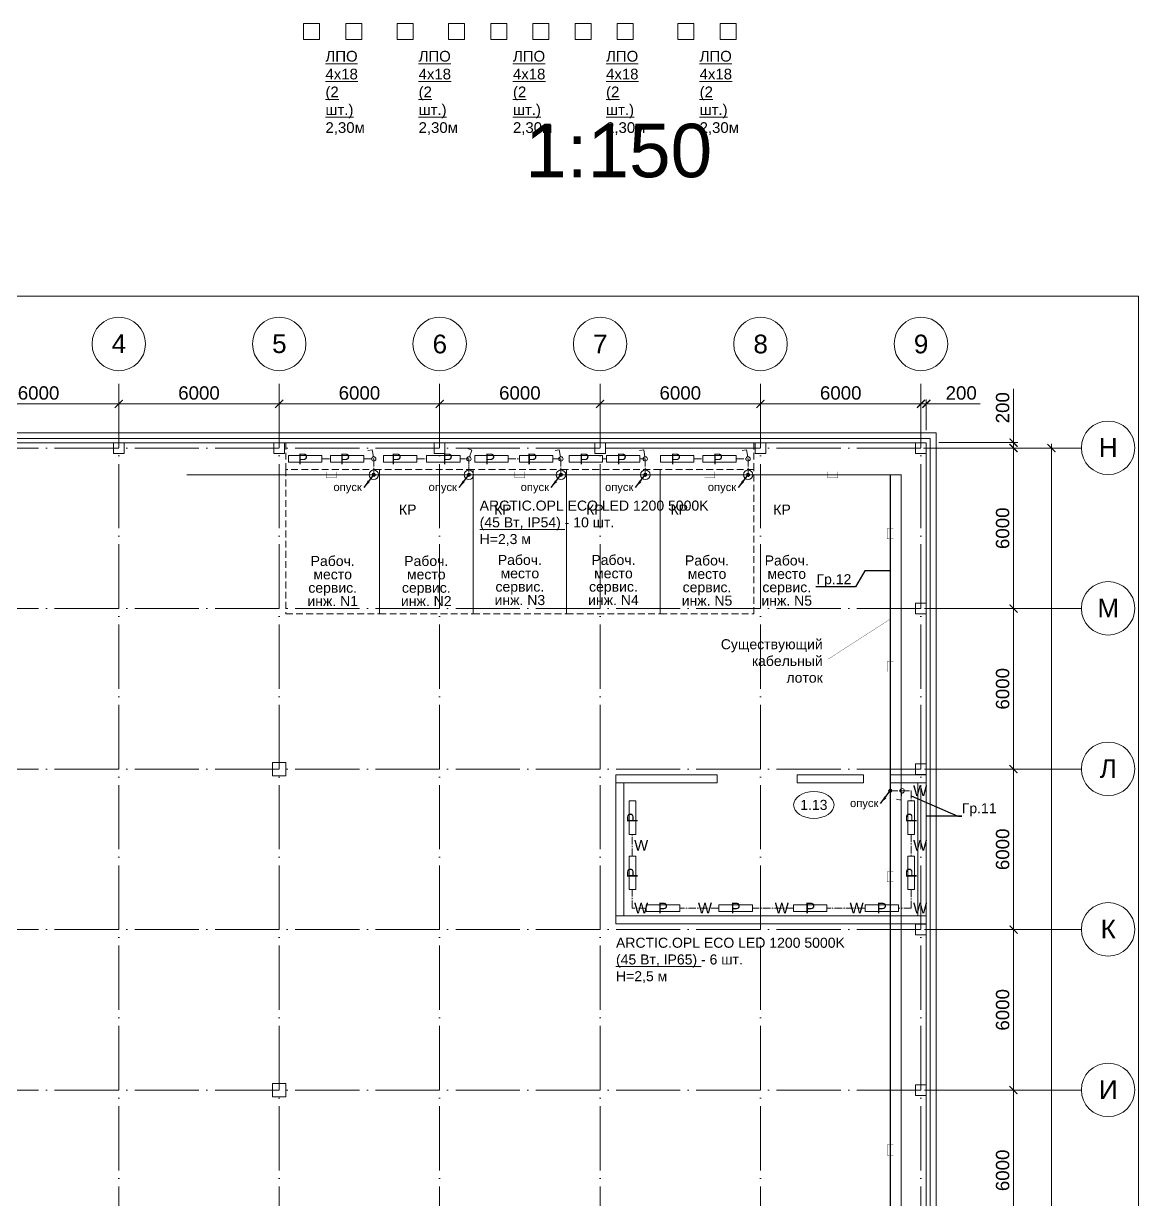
# Model space of a CAD drawing. Header units: millimetres. Extents: x -7047 to 653546, y -441812 to -147059.
# Drawn here: x 239823 to 281523, y -248814 to -204860 of the extents above; entities that cross this region are included whole.
import ezdxf
from ezdxf import colors
from ezdxf.entities.mleader import LeaderData, LeaderLine
from ezdxf.enums import TextEntityAlignment as Align
from ezdxf.math import Vec2, Vec3

# ---------------------------------------------------------------- set-up
doc = ezdxf.new("R2010")
doc.units = ezdxf.units.MM
doc.header["$PDMODE"] = 3
for name, pattern in [('ACAD_ISO04W100', [30, 24, -3, 0, -3]), ('DASHED', [19.05, 12.7, -6.35]), ('PHANTOM2', [31.75, 15.875, -3.175, 3.175, -3.175, 3.175, -3.175]), ('осевая2', [28.575, 19.05, -3.175, 3.175, -3.175])]:
    doc.linetypes.add(name, pattern=pattern)
for name, color, linetype, lineweight in [('$MEBEL', 214, 'Continuous', 15), ('$Osveshenie', 240, 'Continuous', 15), ('$Оbорудование', 173, 'Continuous', 20), ('1-Колонна', 244, 'Continuous', 60), ('1-Металл', 175, 'Continuous', 60), ('1-Номр помещения', 173, 'Continuous', 20), ('1-Размеры', 251, 'Continuous', 15), ('1-Стена Газоbетонная', 194, 'Continuous', 60), ('1-Стена сэндвич-панель', 157, 'Continuous', 60), ('1-Цоколь', 249, 'Continuous', 15), ('1-Экспликация', 186, 'Continuous', 15), ('Ось', 251, 'ACAD_ISO04W100', 9), ('Ось кр', 160, 'Continuous', 9), ('ЭОМ_схема_т', 7, 'Continuous', 25)]:
    doc.layers.add(name, color=color, linetype=linetype, lineweight=lineweight)
doc.layers.add('$TEXT', color=250, linetype='Continuous')
doc.styles.add('Arial-0', font='arial.ttf')
doc.styles.add('Анно2.0', font='arial.ttf', dxfattribs={"height": 2})
doc.styles.add('Аннот2.5', font='arial.ttf', dxfattribs={"height": 2.5})
doc.styles.add('ГОСТ', font='isocpeur.ttf')
doc.dimstyles.new('100', dxfattribs={"dimscale": 100, "dimtxt": 2, "dimasz": 2, "dimexe": 1.25, "dimexo": 2, "dimtad": 1, "dimdec": 0, "dimtxsty": 'ГОСТ', "dimblk": 'ARCHTICK', "dimcen": 2.5, "dimadec": 0, "dimazin": 0, "dimtfac": 1, "dimtdec": 0, "dimtmove": 1, "dimatfit": 3, "dimfxl": 1, "dimtvp": 1, "dimtolj": 1, "dimtzin": 0, "dimarcsym": 0})
doc.dimstyles.new('АР-200', dxfattribs={"dimscale": 100, "dimtxt": 5, "dimasz": 3, "dimexe": 1.6, "dimexo": 1, "dimgap": 1.5, "dimtad": 1, "dimdec": 0, "dimdsep": 46, "dimtxsty": 'Arial-0', "dimblk": 'ARCHTICK', "dimcen": -4, "dimdle": 1.6, "dimclrd": 256, "dimclre": 256, "dimclrt": 256, "dimadec": 1, "dimazin": 0, "dimtfac": 1, "dimtdec": 0, "dimtmove": 1, "dimatfit": 3, "dimldrblk": 'ARCHTICK', "dimfxl": 1, "dimlwd": -1, "dimlwe": -1, "dimarcsym": 0})

# ---------------------------------------------------------------- blocks, each defined once
blk = doc.blocks.new('оси круж')
blk.add_circle((0, 0), 1000)
at = {"style": 'Arial-0'}
blk.add_attdef('00', text='', height=700, dxfattribs=at).set_placement((-6, -339), align=Align.CENTER)
blk = doc.blocks.new('_ArchTick')
at = {"color": 0, "linetype": 'ByBlock', "const_width": 0.15}
blk.add_lwpolyline([(-0.5, -0.5), (0.5, 0.5)], dxfattribs=at)
blk = doc.blocks.new('*D35')
at = {"layer": '1-Размеры', "transparency": 16777216}
for p, q in [((278268, -220566), (278268, -289886)), ((273486, -220726), (278428, -220726)), ((273486, -289726), (278428, -289726))]:
    blk.add_line(p, q, dxfattribs=at)
at = {"layer": 'Defpoints', "color": 0, "transparency": 16777216}
for p in [(273386, -220726), (273386, -289726), (278268, -289726)]:
    blk.add_point(p, dxfattribs=at)
at = {"layer": '1-Размеры', "transparency": 16777216, "xscale": 300, "yscale": 300, "zscale": 300}
for p, rotation in [((278268, -220726), 90), ((278268, -289726), 270)]:
    blk.add_blockref('_ArchTick', p, dxfattribs=dict(at, rotation=rotation))
at = {"layer": '1-Размеры', "lineweight": 0, "transparency": 16777216, "insert": (277862, -255226), "char_height": 500, "attachment_point": 5, "rotation": 90, "style": 'Arial-0'}
blk.add_mtext('69000', dxfattribs=at)
blk = doc.blocks.new('*D36')
at = {"layer": '1-Размеры', "transparency": 16777216}
for p, q in [((249386, -218481), (249386, -219237)), ((255386, -218481), (255386, -219237)), ((249226, -219077), (255546, -219077))]:
    blk.add_line(p, q, dxfattribs=at)
at = {"layer": 'Defpoints', "color": 0, "transparency": 16777216}
for p in [(249386, -218381), (255386, -218381), (255386, -219077)]:
    blk.add_point(p, dxfattribs=at)
at = {"layer": '1-Размеры', "transparency": 16777216, "xscale": 300, "yscale": 300, "zscale": 300, "rotation": 180}
blk.add_blockref('_ArchTick', (249386, -219077), dxfattribs=at)
at = {"layer": '1-Размеры', "transparency": 16777216, "xscale": 300, "yscale": 300, "zscale": 300}
blk.add_blockref('_ArchTick', (255386, -219077), dxfattribs=at)
at = {"layer": '1-Размеры', "lineweight": 0, "transparency": 16777216, "insert": (252386, -218672), "char_height": 500, "attachment_point": 5, "style": 'Arial-0'}
blk.add_mtext('6000', dxfattribs=at)
blk = doc.blocks.new('*D37')
at = {"layer": '1-Размеры', "transparency": 16777216}
for p, q in [((255386, -218481), (255386, -219237)), ((261386, -218481), (261386, -219237)), ((255226, -219077), (261546, -219077))]:
    blk.add_line(p, q, dxfattribs=at)
at = {"layer": 'Defpoints', "color": 0, "transparency": 16777216}
for p in [(255386, -218381), (261386, -218381), (261386, -219077)]:
    blk.add_point(p, dxfattribs=at)
at = {"layer": '1-Размеры', "transparency": 16777216, "xscale": 300, "yscale": 300, "zscale": 300, "rotation": 180}
blk.add_blockref('_ArchTick', (255386, -219077), dxfattribs=at)
at = {"layer": '1-Размеры', "transparency": 16777216, "xscale": 300, "yscale": 300, "zscale": 300}
blk.add_blockref('_ArchTick', (261386, -219077), dxfattribs=at)
at = {"layer": '1-Размеры', "lineweight": 0, "transparency": 16777216, "insert": (258386, -218672), "char_height": 500, "attachment_point": 5, "style": 'Arial-0'}
blk.add_mtext('6000', dxfattribs=at)
blk = doc.blocks.new('*D38')
at = {"layer": '1-Размеры', "transparency": 16777216}
for p, q in [((261386, -218481), (261386, -219237)), ((267386, -218481), (267386, -219237)), ((261226, -219077), (267546, -219077))]:
    blk.add_line(p, q, dxfattribs=at)
at = {"layer": 'Defpoints', "color": 0, "transparency": 16777216}
for p in [(261386, -218381), (267386, -218381), (267386, -219077)]:
    blk.add_point(p, dxfattribs=at)
at = {"layer": '1-Размеры', "transparency": 16777216, "xscale": 300, "yscale": 300, "zscale": 300, "rotation": 180}
blk.add_blockref('_ArchTick', (261386, -219077), dxfattribs=at)
at = {"layer": '1-Размеры', "transparency": 16777216, "xscale": 300, "yscale": 300, "zscale": 300}
blk.add_blockref('_ArchTick', (267386, -219077), dxfattribs=at)
at = {"layer": '1-Размеры', "lineweight": 0, "transparency": 16777216, "insert": (264386, -218672), "char_height": 500, "attachment_point": 5, "style": 'Arial-0'}
blk.add_mtext('6000', dxfattribs=at)
blk = doc.blocks.new('*D39')
at = {"layer": '1-Размеры', "transparency": 16777216}
for p, q in [((267386, -218481), (267386, -219237)), ((273386, -218481), (273386, -219237)), ((267226, -219077), (273546, -219077))]:
    blk.add_line(p, q, dxfattribs=at)
at = {"layer": 'Defpoints', "color": 0, "transparency": 16777216}
for p in [(267386, -218381), (273386, -218381), (273386, -219077)]:
    blk.add_point(p, dxfattribs=at)
at = {"layer": '1-Размеры', "transparency": 16777216, "xscale": 300, "yscale": 300, "zscale": 300, "rotation": 180}
blk.add_blockref('_ArchTick', (267386, -219077), dxfattribs=at)
at = {"layer": '1-Размеры', "transparency": 16777216, "xscale": 300, "yscale": 300, "zscale": 300}
blk.add_blockref('_ArchTick', (273386, -219077), dxfattribs=at)
at = {"layer": '1-Размеры', "lineweight": 0, "transparency": 16777216, "insert": (270386, -218672), "char_height": 500, "attachment_point": 5, "style": 'Arial-0'}
blk.add_mtext('6000', dxfattribs=at)
blk = doc.blocks.new('*D40')
at = {"layer": '1-Размеры', "transparency": 16777216}
for p, q in [((276848, -220566), (276848, -226886)), ((273522, -220726), (277008, -220726)), ((273522, -226726), (277008, -226726))]:
    blk.add_line(p, q, dxfattribs=at)
at = {"layer": 'Defpoints', "color": 0, "transparency": 16777216}
for p in [(273422, -220726), (273422, -226726), (276848, -226726)]:
    blk.add_point(p, dxfattribs=at)
at = {"layer": '1-Размеры', "transparency": 16777216, "xscale": 300, "yscale": 300, "zscale": 300}
for p, rotation in [((276848, -220726), 90), ((276848, -226726), 270)]:
    blk.add_blockref('_ArchTick', p, dxfattribs=dict(at, rotation=rotation))
at = {"layer": '1-Размеры', "lineweight": 0, "transparency": 16777216, "insert": (276443, -223726), "char_height": 500, "attachment_point": 5, "rotation": 90, "style": 'Arial-0'}
blk.add_mtext('6000', dxfattribs=at)
blk = doc.blocks.new('*D41')
at = {"layer": '1-Размеры', "transparency": 16777216}
for p, q in [((273522, -226726), (277008, -226726)), ((276848, -226566), (276848, -232886)), ((273522, -232726), (277008, -232726))]:
    blk.add_line(p, q, dxfattribs=at)
at = {"layer": 'Defpoints', "color": 0, "transparency": 16777216}
for p in [(273422, -226726), (273422, -232726), (276848, -232726)]:
    blk.add_point(p, dxfattribs=at)
at = {"layer": '1-Размеры', "transparency": 16777216, "xscale": 300, "yscale": 300, "zscale": 300}
for p, rotation in [((276848, -226726), 90), ((276848, -232726), 270)]:
    blk.add_blockref('_ArchTick', p, dxfattribs=dict(at, rotation=rotation))
at = {"layer": '1-Размеры', "lineweight": 0, "transparency": 16777216, "insert": (276443, -229726), "char_height": 500, "attachment_point": 5, "rotation": 90, "style": 'Arial-0'}
blk.add_mtext('6000', dxfattribs=at)
blk = doc.blocks.new('*D42')
at = {"layer": '1-Размеры', "transparency": 16777216}
for p, q in [((273522, -232726), (277008, -232726)), ((276848, -232566), (276848, -238886)), ((273522, -238726), (277008, -238726))]:
    blk.add_line(p, q, dxfattribs=at)
at = {"layer": 'Defpoints', "color": 0, "transparency": 16777216}
for p in [(273422, -232726), (273422, -238726), (276848, -238726)]:
    blk.add_point(p, dxfattribs=at)
at = {"layer": '1-Размеры', "transparency": 16777216, "xscale": 300, "yscale": 300, "zscale": 300}
for p, rotation in [((276848, -232726), 90), ((276848, -238726), 270)]:
    blk.add_blockref('_ArchTick', p, dxfattribs=dict(at, rotation=rotation))
at = {"layer": '1-Размеры', "lineweight": 0, "transparency": 16777216, "insert": (276443, -235726), "char_height": 500, "attachment_point": 5, "rotation": 90, "style": 'Arial-0'}
blk.add_mtext('6000', dxfattribs=at)
blk = doc.blocks.new('*D43')
at = {"layer": '1-Размеры', "transparency": 16777216}
for p, q in [((276848, -238566), (276848, -244886)), ((273522, -238726), (277008, -238726)), ((273522, -244726), (277008, -244726))]:
    blk.add_line(p, q, dxfattribs=at)
at = {"layer": 'Defpoints', "color": 0, "transparency": 16777216}
for p in [(273422, -238726), (273422, -244726), (276848, -244726)]:
    blk.add_point(p, dxfattribs=at)
at = {"layer": '1-Размеры', "transparency": 16777216, "xscale": 300, "yscale": 300, "zscale": 300}
for p, rotation in [((276848, -238726), 90), ((276848, -244726), 270)]:
    blk.add_blockref('_ArchTick', p, dxfattribs=dict(at, rotation=rotation))
at = {"layer": '1-Размеры', "lineweight": 0, "transparency": 16777216, "insert": (276443, -241726), "char_height": 500, "attachment_point": 5, "rotation": 90, "style": 'Arial-0'}
blk.add_mtext('6000', dxfattribs=at)
blk = doc.blocks.new('*D44')
at = {"layer": '1-Размеры', "transparency": 16777216}
for p, q in [((273522, -244726), (277008, -244726)), ((276848, -244566), (276848, -250886)), ((273522, -250726), (277008, -250726))]:
    blk.add_line(p, q, dxfattribs=at)
at = {"layer": 'Defpoints', "color": 0, "transparency": 16777216}
for p in [(273422, -244726), (273422, -250726), (276848, -250726)]:
    blk.add_point(p, dxfattribs=at)
at = {"layer": '1-Размеры', "transparency": 16777216, "xscale": 300, "yscale": 300, "zscale": 300}
for p, rotation in [((276848, -244726), 90), ((276848, -250726), 270)]:
    blk.add_blockref('_ArchTick', p, dxfattribs=dict(at, rotation=rotation))
at = {"layer": '1-Размеры', "lineweight": 0, "transparency": 16777216, "insert": (276443, -247726), "char_height": 500, "attachment_point": 5, "rotation": 90, "style": 'Arial-0'}
blk.add_mtext('6000', dxfattribs=at)
blk = doc.blocks.new('*D52')
at = {"layer": '1-Размеры', "transparency": 16777216}
for p, q in [((276848, -220526), (276848, -218515)), ((274056, -220526), (277008, -220526)), ((276848, -220726), (276848, -220526)), ((274056, -220726), (277008, -220726)), ((276848, -220726), (276848, -221026))]:
    blk.add_line(p, q, dxfattribs=at)
at = {"layer": 'Defpoints', "color": 0, "transparency": 16777216}
for p in [(273956, -220526), (273956, -220726), (276848, -220726)]:
    blk.add_point(p, dxfattribs=at)
at = {"layer": '1-Размеры', "transparency": 16777216, "xscale": 300, "yscale": 300, "zscale": 300}
for p, rotation in [((276848, -220526), 270), ((276848, -220726), 90)]:
    blk.add_blockref('_ArchTick', p, dxfattribs=dict(at, rotation=rotation))
at = {"layer": '1-Размеры', "lineweight": 0, "transparency": 16777216, "insert": (276443, -219221), "char_height": 500, "attachment_point": 5, "rotation": 90, "style": 'Arial-0'}
blk.add_mtext('200', dxfattribs=at)
blk = doc.blocks.new('*D53')
at = {"layer": '1-Размеры', "transparency": 16777216}
for p, q in [((273386, -219077), (273086, -219077)), ((273386, -220056), (273386, -218917)), ((273386, -219077), (273586, -219077)), ((273586, -220056), (273586, -218917)), ((273586, -219077), (275598, -219077))]:
    blk.add_line(p, q, dxfattribs=at)
at = {"layer": 'Defpoints', "color": 0, "transparency": 16777216}
for p in [(273386, -219077), (273386, -220156), (273586, -220156)]:
    blk.add_point(p, dxfattribs=at)
at = {"layer": '1-Размеры', "transparency": 16777216, "xscale": 300, "yscale": 300, "zscale": 300}
blk.add_blockref('_ArchTick', (273386, -219077), dxfattribs=at)
at = {"layer": '1-Размеры', "transparency": 16777216, "xscale": 300, "yscale": 300, "zscale": 300, "rotation": 180}
blk.add_blockref('_ArchTick', (273586, -219077), dxfattribs=at)
at = {"layer": '1-Размеры', "lineweight": 0, "transparency": 16777216, "insert": (274892, -218672), "char_height": 500, "attachment_point": 5, "style": 'Arial-0'}
blk.add_mtext('200', dxfattribs=at)
blk = doc.blocks.new('_None')
blk = doc.blocks.new('*D130')
at = {"layer": '1-Размеры', "transparency": 16777216}
for p, q in [((243386, -218481), (243386, -219237)), ((249386, -218481), (249386, -219237)), ((243226, -219077), (249546, -219077))]:
    blk.add_line(p, q, dxfattribs=at)
at = {"layer": 'Defpoints', "color": 0, "transparency": 16777216}
for p in [(243386, -218381), (249386, -218381), (249386, -219077)]:
    blk.add_point(p, dxfattribs=at)
at = {"layer": '1-Размеры', "transparency": 16777216, "xscale": 300, "yscale": 300, "zscale": 300, "rotation": 180}
blk.add_blockref('_ArchTick', (243386, -219077), dxfattribs=at)
at = {"layer": '1-Размеры', "transparency": 16777216, "xscale": 300, "yscale": 300, "zscale": 300}
blk.add_blockref('_ArchTick', (249386, -219077), dxfattribs=at)
at = {"layer": '1-Размеры', "lineweight": 0, "transparency": 16777216, "insert": (246386, -218672), "char_height": 500, "attachment_point": 5, "style": 'Arial-0'}
blk.add_mtext('6000', dxfattribs=at)
blk = doc.blocks.new('*D131')
at = {"layer": '1-Размеры', "transparency": 16777216}
for p, q in [((237386, -218481), (237386, -219237)), ((243386, -218481), (243386, -219237)), ((237226, -219077), (243546, -219077))]:
    blk.add_line(p, q, dxfattribs=at)
at = {"layer": 'Defpoints', "color": 0, "transparency": 16777216}
for p in [(237386, -218381), (243386, -218381), (243386, -219077)]:
    blk.add_point(p, dxfattribs=at)
at = {"layer": '1-Размеры', "transparency": 16777216, "xscale": 300, "yscale": 300, "zscale": 300, "rotation": 180}
blk.add_blockref('_ArchTick', (237386, -219077), dxfattribs=at)
at = {"layer": '1-Размеры', "transparency": 16777216, "xscale": 300, "yscale": 300, "zscale": 300}
blk.add_blockref('_ArchTick', (243386, -219077), dxfattribs=at)
at = {"layer": '1-Размеры', "lineweight": 0, "transparency": 16777216, "insert": (240386, -218672), "char_height": 500, "attachment_point": 5, "style": 'Arial-0'}
blk.add_mtext('6000', dxfattribs=at)

msp = doc.modelspace()

# ---------------------------------------------------------------- hatches: boundary and pattern name
at = {"layer": '$Osveshenie'}
h = msp.add_hatch(color=7, dxfattribs=at)
h.dxf.hatch_style = 1
h.paths.add_polyline_path([(252984.8, -221725.3, 1), (252860.3, -221725.3, 1)])
h = msp.add_hatch(color=7, dxfattribs=at)
h.dxf.hatch_style = 1
h.paths.add_polyline_path([(256541.4, -221725.3, 1), (256416.9, -221725.3, 1)])
h = msp.add_hatch(color=7, dxfattribs=at)
h.dxf.hatch_style = 1
h.paths.add_polyline_path([(259984.8, -221725.3, 1), (259860.3, -221725.3, 1)])
h = msp.add_hatch(color=7, dxfattribs=at)
h.dxf.hatch_style = 1
h.paths.add_polyline_path([(263139.8, -221725.3, 1), (263015.2, -221725.3, 1)])
h = msp.add_hatch(color=7, dxfattribs=at)
h.dxf.hatch_style = 1
h.paths.add_polyline_path([(266984.8, -221725.3, 1), (266860.3, -221725.3, 1)])
h = msp.add_hatch(color=7, dxfattribs=at)
h.dxf.hatch_style = 1
h.paths.add_polyline_path([(272302.9, -233537.2, 1), (272178.3, -233537.2, 1)])

# ---------------------------------------------------------------- linework, layer by layer
at = {"layer": '$MEBEL', "color": 7, "linetype": 'DASHED', "ltscale": 20}
for points in [[(249636.1, -220526.5), (249636.1, -221526.5)], [(267136.1, -220526.5), (267136.1, -221526.5)]]:
    msp.add_lwpolyline(points, dxfattribs=at)
for points in [[(253136.1, -221526.5), (249636.1, -221526.5), (249636.1, -226926.5), (253136.1, -226926.5)], [(256636.1, -221526.5), (253136.1, -221526.5), (253136.1, -226926.5), (256636.1, -226926.5)], [(260136.1, -221526.5), (256636.1, -221526.5), (256636.1, -226926.5), (260136.1, -226926.5)], [(263636.1, -221526.5), (260136.1, -221526.5), (260136.1, -226926.5), (263636.1, -226926.5)], [(267136.1, -221526.5), (263636.1, -221526.5), (263636.1, -226926.5), (267136.1, -226926.5)]]:
    msp.add_lwpolyline(points, close=True, dxfattribs=at)
at = {"layer": '$Osveshenie', "color": 7, "linetype": 'осевая2', "ltscale": 15}
for p, q in [((250978.6, -221134.6), (251304.2, -221134.6)), ((254530.6, -221134.6), (254898.1, -221134.6)), ((257952.5, -221134.6), (258371.7, -221134.6)), ((261479.3, -221134.6), (261625.1, -221134.6)), ((264898.3, -221134.6), (265223.9, -221134.6))]:
    msp.add_line(p, q, dxfattribs=at)
at = {"layer": '$Osveshenie', "color": 7}
for points in [[(250298.3, -205459.7), (250898.3, -205459.7), (250898.3, -204859.7), (250298.3, -204859.7)], [(251873.9, -205459.7), (252473.9, -205459.7), (252473.9, -204859.7), (251873.9, -204859.7)], [(253798.3, -205459.7), (254398.3, -205459.7), (254398.3, -204859.7), (253798.3, -204859.7)], [(255713.5, -205459.7), (256313.5, -205459.7), (256313.5, -204859.7), (255713.5, -204859.7)], [(257298.3, -205459.7), (257898.3, -205459.7), (257898.3, -204859.7), (257298.3, -204859.7)], [(258873.9, -205459.7), (259473.9, -205459.7), (259473.9, -204859.7), (258873.9, -204859.7)], [(260453.2, -205459.7), (261053.2, -205459.7), (261053.2, -204859.7), (260453.2, -204859.7)], [(262028.9, -205459.7), (262628.9, -205459.7), (262628.9, -204859.7), (262028.9, -204859.7)], [(264298.3, -205459.7), (264898.3, -205459.7), (264898.3, -204859.7), (264298.3, -204859.7)], [(265873.9, -205459.7), (266473.9, -205459.7), (266473.9, -204859.7), (265873.9, -204859.7)], [(249728.6, -221006.7), (250978.6, -221006.7), (250978.6, -221256.7), (249728.6, -221256.7)], [(251304.2, -221006.7), (252554.2, -221006.7), (252554.2, -221256.7), (251304.2, -221256.7)], [(253280.6, -221006.7), (254530.6, -221006.7), (254530.6, -221256.7), (253280.6, -221256.7)], [(254898.1, -221006.7), (256148.1, -221006.7), (256148.1, -221256.7), (254898.1, -221256.7)], [(256702.5, -221006.7), (257952.5, -221006.7), (257952.5, -221256.7), (256702.5, -221256.7)], [(258371.7, -221006.7), (259621.7, -221006.7), (259621.7, -221256.7), (258371.7, -221256.7)], [(260229.3, -221009.6), (261479.3, -221009.6), (261479.3, -221259.6), (260229.3, -221259.6)], [(261625.1, -221009.6), (262875.1, -221009.6), (262875.1, -221259.6), (261625.1, -221259.6)], [(263648.3, -221009.6), (264898.3, -221009.6), (264898.3, -221259.6), (263648.3, -221259.6)], [(265223.9, -221009.6), (266473.9, -221009.6), (266473.9, -221259.6), (265223.9, -221259.6)], [(262471.3, -235168.1), (262471.3, -233918.1), (262721.3, -233918.1), (262721.3, -235168.1)], [(272901.3, -235168.1), (272901.3, -233918.1), (273151.3, -233918.1), (273151.3, -235168.1)], [(262471.3, -237227), (262471.3, -235977), (262721.3, -235977), (262721.3, -237227)], [(272901.3, -237227), (272901.3, -235977), (273151.3, -235977), (273151.3, -237227)], [(263112.8, -237795.8), (264362.8, -237795.8), (264362.8, -238045.8), (263112.8, -238045.8)], [(265830.8, -237795.8), (267080.8, -237795.8), (267080.8, -238045.8), (265830.8, -238045.8)], [(268620.8, -237795.8), (269870.8, -237795.8), (269870.8, -238045.8), (268620.8, -238045.8)], [(271297.6, -237795.8), (272547.6, -237795.8), (272547.6, -238045.8), (271297.6, -238045.8)]]:
    msp.add_lwpolyline(points, close=True, dxfattribs=at)
for points in [[(252908.8, -221055.8), (252862, -220788.3), (252704.4, -220815.9)], [(256504.8, -221058.8), (256591.8, -220801.6), (256440.2, -220750.3)], [(259908.8, -221055.8), (259862, -220788.3), (259704.4, -220815.9)], [(263063.7, -221055.8), (263016.9, -220788.3), (262859.3, -220815.9)], [(266908.8, -221055.8), (266862, -220788.3), (266704.4, -220815.9)], [(272675.5, -233616), (272628.7, -233883.5), (272471.1, -233855.9)]]:
    msp.add_lwpolyline(points, dxfattribs=at)
at = {"layer": '$Osveshenie', "color": 7, "linetype": 'осевая2', "ltscale": 15}
for points in [[(252554.2, -221134.6), (252922.6, -221134.6), (252922.6, -221725.3)], [(259621.7, -221134.6), (259922.6, -221134.6), (259922.6, -221725.3)], [(262875.1, -221134.6), (263077.5, -221134.6), (263077.5, -221725.3)], [(266473.9, -221134.6), (266922.6, -221134.6), (266922.6, -221725.3)], [(272240.6, -233537.2), (273026.3, -233537.2), (273026.3, -233918.1)], [(262592.4, -235977), (262592.4, -235168.1)], [(273026.3, -235168.1), (273026.3, -235977)], [(263112.8, -237923.7), (262592.4, -237923.7), (262592.4, -237227)], [(273026.3, -237227), (273026.3, -237923.7), (272547.6, -237923.7)], [(265830.8, -237923.7), (264362.8, -237923.7)], [(268620.8, -237923.7), (267080.8, -237923.7)], [(271297.6, -237923.7), (269870.8, -237923.7)]]:
    msp.add_lwpolyline(points, dxfattribs=at)
at = {"layer": '$Osveshenie', "color": 7, "linetype": 'осевая2', "ltscale": 10}
msp.add_lwpolyline([(256148.1, -221134.6), (256479.2, -221134.6), (256479.2, -221725.3)], dxfattribs=at)
at = {"layer": '$Osveshenie', "color": 7, "linetype": 'PHANTOM2', "ltscale": 30, "const_width": 40}
for points in [[(245922.4, -221725.3), (272240.6, -221725.3), (272240.6, -282503.2), (256036.1, -282503.2), (256036.1, -285107.3)], [(245922.4, -221725.3), (272648.1, -221725.3), (272648.1, -282800.4), (256036.1, -282800.4), (256036.1, -285107.3)]]:
    msp.add_lwpolyline(points, dxfattribs=at)
at = {"layer": '$Osveshenie', "color": 7, "const_width": 10}
for points in [[(251143.5, -221612.2), (251143.5, -221838.4), (251525.9, -221838.4), (251525.9, -221612.2)], [(258193.3, -221612.2), (258193.3, -221838.4), (258575.8, -221838.4), (258575.8, -221612.2)], [(265298.8, -221612.2), (265298.8, -221838.4), (265681.2, -221838.4), (265681.2, -221612.2)], [(269894, -221612.2), (269894, -221838.4), (270276.4, -221838.4), (270276.4, -221612.2)], [(272353.7, -223734.4), (272127.5, -223734.4), (272127.5, -224116.8), (272353.7, -224116.8)], [(272240.6, -227118.8), (269930.4, -228609.7)], [(272353.7, -228704.5), (272127.5, -228704.5), (272127.5, -229086.9), (272353.7, -229086.9)], [(272353.7, -236563.1), (272127.5, -236563.1), (272127.5, -236945.6), (272353.7, -236945.6)], [(272353.7, -246771.3), (272127.5, -246771.3), (272127.5, -247153.7), (272353.7, -247153.7)]]:
    msp.add_lwpolyline(points, dxfattribs=at)
at = {"layer": '$Osveshenie', "color": 7}
for centre, radius in [((252922.6, -221134.6), 80), ((256479.2, -221134.6), 80), ((259922.6, -221134.6), 80), ((263077.5, -221134.6), 80), ((266922.6, -221134.6), 80), ((252922.6, -221725.3), 62.3), ((256479.2, -221725.3), 62.3), ((259922.6, -221725.3), 62.3), ((263077.5, -221725.3), 62.3), ((266922.6, -221725.3), 62.3), ((272240.6, -233537.2), 62.3), ((272689.2, -233537.2), 80)]:
    msp.add_circle(centre, radius, dxfattribs=at)
at = {"layer": '$Оbорудование', "color": 0, "linetype": 'ByBlock'}
for p, q in [((223286.5, -215052.2), (281522.6, -215052.2)), ((281522.6, -215052.2), (281522.6, -296223.2))]:
    msp.add_line(p, q, dxfattribs=at)
at = {"layer": '$Оbорудование', "color": 7}
for centre in [(252922.6, -221725.3), (256479.2, -221725.3), (259922.6, -221725.3), (263077.5, -221725.3), (266922.6, -221725.3)]:
    msp.add_circle(centre, 178.3, dxfattribs=at)
at = {"layer": '1-Колонна', "color": 7, "lineweight": 0}
for points in [[(243186.1, -220526.5), (243586.1, -220526.5), (243586.1, -220926.5), (243186.1, -220926.5)], [(249186.1, -220526.5), (249586.1, -220526.5), (249586.1, -220926.5), (249186.1, -220926.5)], [(255186.1, -220526.5), (255586.1, -220526.5), (255586.1, -220926.5), (255186.1, -220926.5)], [(261186.1, -220526.5), (261586.1, -220526.5), (261586.1, -220926.5), (261186.1, -220926.5)], [(267186.1, -220526.5), (267586.1, -220526.5), (267586.1, -220926.5), (267186.1, -220926.5)], [(273186.1, -220526.5), (273586.1, -220526.5), (273586.1, -220926.5), (273186.1, -220926.5)], [(273186.1, -226526.5), (273586.1, -226526.5), (273586.1, -226926.5), (273186.1, -226926.5)], [(249136.1, -232476.5), (249636.1, -232476.5), (249636.1, -232976.5), (249136.1, -232976.5)], [(273186.1, -232526.5), (273586.1, -232526.5), (273586.1, -232926.5), (273186.1, -232926.5)], [(273186.1, -238526.5), (273586.1, -238526.5), (273586.1, -238926.5), (273186.1, -238926.5)], [(249136.1, -244476.5), (249636.1, -244476.5), (249636.1, -244976.5), (249136.1, -244976.5)], [(273186.1, -244526.5), (273586.1, -244526.5), (273586.1, -244926.5), (273186.1, -244926.5)]]:
    msp.add_lwpolyline(points, close=True, dxfattribs=at)
at = {"layer": '1-Металл', "color": 7, "lineweight": 0, "ltscale": 50}
msp.add_line((261586.1, -220726.5), (267186.1, -220726.5), dxfattribs=at)
at = {"layer": '1-Номр помещения', "color": 7}
msp.add_ellipse((269380.2, -234067.4), major_axis=(-755.5, 0), ratio=0.663502, dxfattribs=at)
at = {"layer": '1-Стена Газоbетонная', "color": 7, "lineweight": 0, "ltscale": 100}
for points in [[(265761.1, -232936.5), (261976.1, -232936.5), (261976.1, -238516.5), (273576.1, -238516.5)], [(268761.1, -233236.5), (271236.1, -233236.5), (271236.1, -232936.5), (268761.1, -232936.5)], [(265761.1, -233236.5), (262276.1, -233236.5), (262276.1, -238216.5), (273576.1, -238216.5)]]:
    msp.add_lwpolyline(points, dxfattribs=at)
at = {"layer": '1-Стена Газоbетонная', "color": 7, "lineweight": 0}
for points in [[(265761.1, -232936.5), (261976.1, -232936.5), (261976.1, -238516.5), (273576.1, -238516.5)], [(265761.1, -232936.5), (265761.1, -233236.5)], [(271236.1, -232936.5), (268761.1, -232936.5)], [(268761.1, -232936.5), (268761.1, -233236.5)], [(268761.1, -232936.5), (268761.1, -233236.5)], [(273576.1, -232936.5), (272236.1, -232936.5)], [(262276.1, -233236.5), (261976.1, -233236.5)], [(262276.1, -238216.5), (261976.1, -238216.5)], [(273576.1, -238516.5), (273576.1, -238216.5)]]:
    msp.add_lwpolyline(points, dxfattribs=at)
at = {"layer": '1-Стена Газоbетонная', "color": 7, "lineweight": 0, "ltscale": 100}
msp.add_lwpolyline([(273576.1, -233236.5), (273576.1, -232936.5), (272236.1, -232936.5), (272236.1, -233236.5)], close=True, dxfattribs=at)
at = {"layer": '1-Стена Газоbетонная', "color": 7, "lineweight": 0}
msp.add_lwpolyline([(273576.1, -233236.5), (273276.1, -233236.5), (273276.1, -238216.5), (273576.1, -238216.5)], close=True, dxfattribs=at)
at = {"layer": '1-Стена сэндвич-панель', "color": 7, "lineweight": 0}
for points in [[(245922.4, -220376.5), (225036.1, -220376.5), (225036.1, -233726.5)], [(245922.4, -220526.5), (225186.1, -220526.5), (225186.1, -233726.5)], [(245922.4, -220376.5), (273736.1, -220376.5), (273736.1, -290076.5), (272636.1, -290076.5)], [(245922.4, -220376.5), (273736.1, -220376.5), (273736.1, -290076.5), (272636.1, -290076.5)], [(245922.4, -220526.5), (273586.1, -220526.5), (273586.1, -289926.5), (272636.1, -289926.5)], [(245922.4, -220526.5), (273586.1, -220526.5), (273586.1, -289926.5), (272636.1, -289926.5)]]:
    msp.add_lwpolyline(points, dxfattribs=at)
at = {"layer": '1-Цоколь', "color": 7, "lineweight": 0}
for points in [[(245922.4, -220156.5), (224816.1, -220156.5), (224816.1, -233726.5)], [(245922.4, -220156.5), (273956.1, -220156.5), (273956.1, -290296.5), (269636.1, -290296.5)], [(245922.4, -220156.5), (273956.1, -220156.5), (273956.1, -290296.5), (269636.1, -290296.5)]]:
    msp.add_lwpolyline(points, dxfattribs=at)
at = {"layer": 'Ось', "color": 7, "lineweight": 0, "ltscale": 100}
for p, q in [((243386.1, -289726.5), (243386.1, -217836.8)), ((249386.1, -289726.5), (249386.1, -217836.8)), ((255386.1, -289726.5), (255386.1, -217836.8)), ((261386.1, -289726.5), (261386.1, -217836.8)), ((267386.1, -289726.5), (267386.1, -217836.8)), ((273386.1, -289726.5), (273386.1, -217836.8)), ((279386.1, -220726.5), (225186.1, -220726.5)), ((279386.1, -220726.5), (245922.4, -220726.5)), ((279386.1, -226726.5), (225186.1, -226726.5)), ((279386.1, -226726.5), (245922.4, -226726.5)), ((279386.1, -232726.5), (225186.1, -232726.5)), ((279386.1, -232726.5), (245922.4, -232726.5)), ((279386.1, -238726.5), (225186.1, -238726.5)), ((279386.1, -238726.5), (245922.4, -238726.5)), ((279386.1, -244726.5), (225186.1, -244726.5)), ((279386.1, -244726.5), (245922.4, -244726.5))]:
    msp.add_line(p, q, dxfattribs=at)

# ---------------------------------------------------------------- block references
at = {"layer": 'Ось кр', "color": 7, "lineweight": 0}
ref = msp.add_blockref('оси круж', (243386.1, -216836.8), dxfattribs=dict(at, rotation=180))
ref.add_attrib('00', '4', dxfattribs={"layer": '0', "height": 700, "style": 'Arial-0'}).set_placement((243392.2, -217176), align=Align.CENTER)
ref = msp.add_blockref('оси круж', (249386.1, -216836.8), dxfattribs=dict(at, rotation=180))
ref.add_attrib('00', '5', dxfattribs={"layer": '0', "height": 700, "style": 'Arial-0'}).set_placement((249392.2, -217176), align=Align.CENTER)
ref = msp.add_blockref('оси круж', (255386.1, -216836.8), dxfattribs=dict(at, rotation=180))
ref.add_attrib('00', '6', dxfattribs={"layer": '0', "height": 700, "style": 'Arial-0'}).set_placement((255392.2, -217188.4), align=Align.CENTER)
ref = msp.add_blockref('оси круж', (261386.1, -216836.8), dxfattribs=dict(at, rotation=180))
ref.add_attrib('00', '7', dxfattribs={"layer": '0', "height": 700, "style": 'Arial-0'}).set_placement((261392.2, -217188.4), align=Align.CENTER)
ref = msp.add_blockref('оси круж', (267386.1, -216836.8), dxfattribs=dict(at, rotation=180))
ref.add_attrib('00', '8', dxfattribs={"layer": '0', "height": 700, "style": 'Arial-0'}).set_placement((267392.2, -217188.4), align=Align.CENTER)
ref = msp.add_blockref('оси круж', (273386.1, -216836.8), dxfattribs=dict(at, rotation=180))
ref.add_attrib('00', '9', dxfattribs={"layer": '0', "height": 700, "style": 'Arial-0'}).set_placement((273392.2, -217188.4), align=Align.CENTER)
ref = msp.add_blockref('оси круж', (280386.1, -220718.3), dxfattribs=dict(at, xscale=-1))
ref.add_attrib('00', 'Н', dxfattribs={"layer": '0', "height": 700, "style": 'Arial-0'}).set_placement((280392.2, -221057.6), align=Align.CENTER)
ref = msp.add_blockref('оси круж', (280386.1, -226718.3), dxfattribs=dict(at, xscale=-1))
ref.add_attrib('00', 'М', dxfattribs={"layer": '0', "height": 700, "style": 'Arial-0'}).set_placement((280392.2, -227057.6), align=Align.CENTER)
ref = msp.add_blockref('оси круж', (280386.1, -232718.3), dxfattribs=dict(at, xscale=-1))
ref.add_attrib('00', 'Л', dxfattribs={"layer": '0', "height": 700, "style": 'Arial-0'}).set_placement((280392.2, -233057.6), align=Align.CENTER)
ref = msp.add_blockref('оси круж', (280386.1, -238718.3), dxfattribs=dict(at, xscale=-1))
ref.add_attrib('00', 'К', dxfattribs={"layer": '0', "height": 700, "style": 'Arial-0'}).set_placement((280392.2, -239057.6), align=Align.CENTER)
ref = msp.add_blockref('оси круж', (280386.1, -244718.3), dxfattribs=dict(at, xscale=-1))
ref.add_attrib('00', 'И', dxfattribs={"layer": '0', "height": 700, "style": 'Arial-0'}).set_placement((280392.2, -245057.6), align=Align.CENTER)

# ---------------------------------------------------------------- texts
at = {"layer": '$Osveshenie', "color": 7, "style": 'Анно2.0'}
for s, insert, char_height, width, attachment_point in [('{\\LЛПО 4x18 (2 шт.)\\P}2,30м', (251116.4, -207452.7), 400, 1563.282, 4), ('{\\LЛПО 4x18 (2 шт.)\\P}2,30м', (254599.3, -207452.7), 400, 1563.282, 4), ('{\\LЛПО 4x18 (2 шт.)\\P}2,30м', (258128.1, -207452.7), 400, 1563.282, 4), ('{\\LЛПО 4x18 (2 шт.)\\P}2,30м', (261611, -207452.7), 400, 1563.282, 4), ('{\\LЛПО 4x18 (2 шт.)\\P}2,30м', (265109.2, -207452.7), 400, 1563.282, 4), ('Р', (250273.3, -221131.7), 400, 132.864, 5), ('Р', (251848.9, -221131.7), 400, 132.864, 5), ('Р', (253773.3, -221131.7), 400, 132.864, 5), ('Р', (255688.5, -221131.7), 400, 132.864, 5), ('Р', (257273.3, -221131.7), 400, 132.864, 5), ('Р', (258848.9, -221131.7), 400, 132.864, 5), ('Р', (260800, -221134.6), 400, 132.864, 5), ('Р', (262195.8, -221134.6), 400, 132.864, 5), ('Р', (264219, -221134.6), 400, 132.864, 5), ('Р', (265794.6, -221134.6), 400, 132.864, 5), ('опуск', (252477.7, -222230.9), 300, 1563.282, 6), ('опуск', (256034.3, -222230.9), 300, 1563.282, 6), ('опуск', (259477.7, -222230.9), 300, 1563.282, 6), ('опуск', (262632.6, -222230.9), 300, 1563.282, 6), ('опуск', (266477.7, -222230.9), 300, 1563.282, 6), ('ARCTIC.OPL ECO LED 1200 5000K{\\L\\P(45 Вт, IP54)} - 10 шт.\\PH=2,3 м', (256883.4, -223539.1), 375, 12438.912, 4), ('Существующий\\Pкабельный лоток', (269713.8, -228688.6), 375, 1563.282, 6), ('W', (273620.8, -233537.2), 400, 1563.282, 6), ('опуск', (271795.7, -234042.8), 300, 1563.282, 6), ('W', (263186.8, -235572.5), 400, 1563.282, 6), ('W', (273620.8, -235572.5), 400, 1563.282, 6), ('W', (263186.8, -237923.7), 400, 1563.282, 6), ('Р', (263737.8, -237920.8), 400, 132.864, 5), ('W', (265572.4, -237923.7), 400, 1563.282, 6), ('Р', (266455.8, -237920.8), 400, 132.864, 5), ('W', (268445.3, -237923.7), 400, 1563.282, 6), ('Р', (269245.8, -237920.8), 400, 132.864, 5), ('W', (271245.7, -237923.7), 400, 1563.282, 6), ('Р', (271922.6, -237920.8), 400, 132.864, 5), ('W', (273620.8, -237923.7), 400, 1563.282, 6), ('ARCTIC.OPL ECO LED 1200 5000K{\\L\\P(45 Вт, IP65)} - 6 шт.\\PH=2,5 м', (261981.1, -239878.4), 375, 12438.912, 4)]:
    msp.add_mtext(s, dxfattribs=dict(at, insert=insert, char_height=char_height, width=width, attachment_point=attachment_point))
at = {"layer": '$Osveshenie', "color": 7, "char_height": 400, "width": 132.864, "attachment_point": 5, "rotation": 90, "style": 'Анно2.0'}
for insert in [(262596.3, -234543.1), (273026.3, -234543.1), (262596.3, -236602), (273026.3, -236602)]:
    msp.add_mtext('Р', dxfattribs=dict(at, insert=insert))
at = {"layer": '$Оbорудование', "color": 7, "char_height": 375, "width": 1550.674, "attachment_point": 2, "style": 'Анно2.0'}
for insert in [(254192.2, -222838.8), (257748.8, -222838.8), (261192.2, -222838.8), (264347.2, -222838.8), (268192.2, -222838.8)]:
    msp.add_mtext('КР', dxfattribs=dict(at, insert=insert))
at = {"layer": '1-Номр помещения', "color": 7, "insert": (269380.2, -234067.4), "char_height": 375, "width": 1061.513, "attachment_point": 5, "style": 'Аннот2.5'}
msp.add_mtext('1.13', dxfattribs=at)
at = {"layer": '1-Экспликация', "color": 7, "char_height": 375, "width": 3500, "attachment_point": 2, "line_spacing_factor": 0.8, "style": 'Аннот2.5'}
for s, insert in [('Рабоч.\\Pместо\\Pсервис.\\Pинж. N1', (251386.1, -224761)), ('Рабоч.\\Pместо\\Pсервис.\\Pинж. N2', (254886.1, -224761)), ('Рабоч.\\Pместо\\Pсервис.\\Pинж. N3', (258386.1, -224721.6)), ('Рабоч.\\Pместо\\Pсервис.\\Pинж. N4', (261886.1, -224721.6)), ('Рабоч.\\Pместо\\Pсервис.\\Pинж. N5', (265386.1, -224741.3)), ('Рабоч.\\Pместо\\Pсервис.\\Pинж. N5', (268367.6, -224741.3))]:
    msp.add_mtext(s, dxfattribs=dict(at, insert=insert))
at = {"layer": 'ЭОМ_схема_т', "color": 7, "transparency": 16777216, "insert": (262082.6, -209621.3), "char_height": 2000, "width": 3831.579, "attachment_point": 5, "style": 'Arial-0'}
msp.add_mtext('1:150', dxfattribs=at)

# ---------------------------------------------------------------- dimensions: what is measured, and where the dimension line sits
at = {"layer": '1-Размеры', "color": 7, "lineweight": 0}
for base, p1, p2, picture, middle in [((243386.1, -219076.9), (237386.1, -218380.7), (243386.1, -218380.7), '*D131', (240386.1, -218671.6)), ((249386.1, -219076.9), (243386.1, -218380.7), (249386.1, -218380.7), '*D130', (246386.1, -218671.6)), ((255386.1, -219076.9), (249386.1, -218380.7), (255386.1, -218380.7), '*D36', (252386.1, -218671.6)), ((261386.1, -219076.9), (255386.1, -218380.7), (261386.1, -218380.7), '*D37', (258386.1, -218671.6)), ((267386.1, -219076.9), (261386.1, -218380.7), (267386.1, -218380.7), '*D38', (264386.1, -218671.6)), ((273386.1, -219076.9), (267386.1, -218380.7), (273386.1, -218380.7), '*D39', (270386.1, -218671.6))]:
    dim = msp.add_linear_dim(base=base, p1=p1, p2=p2, dimstyle='АР-200', dxfattribs=at)
    dim.commit()
    dim.dimension.update_dxf_attribs({"geometry": picture, "text_midpoint": middle})
dim = msp.add_linear_dim(base=(273386.1, -219076.9), p1=(273586.1, -220156.5), p2=(273386.1, -220156.5), dimstyle='АР-200', override={"dimtmove": 0}, dxfattribs=at)
dim.commit()
dim.dimension.update_dxf_attribs({"geometry": '*D53', "text_midpoint": (274891.9, -219076.9), "dimtype": 160})
dim = msp.add_linear_dim(base=(276848.2, -220726.5), p1=(273956.1, -220526.5), p2=(273956.1, -220726.5), angle=270, dimstyle='АР-200', override={"dimtmove": 0}, dxfattribs=at)
dim.commit()
dim.dimension.update_dxf_attribs({"geometry": '*D52', "text_midpoint": (276848.2, -219220.7), "dimtype": 160})
for base, p1, p2, angle, picture, middle in [((278267.5, -289726.5), (273386.1, -220726.5), (273386.1, -289726.5), 270, '*D35', (277862.2, -255226.5)), ((276848.2, -226726.5), (273422.5, -220726.5), (273422.5, -226726.5), 90, '*D40', (276442.9, -223726.5)), ((276848.2, -232726.5), (273422.5, -226726.5), (273422.5, -232726.5), 90, '*D41', (276442.9, -229726.5)), ((276848.2, -238726.5), (273422.5, -232726.5), (273422.5, -238726.5), 90, '*D42', (276442.9, -235726.5)), ((276848.2, -244726.5), (273422.5, -238726.5), (273422.5, -244726.5), 90, '*D43', (276442.9, -241726.5)), ((276848.2, -250726.5), (273422.5, -244726.5), (273422.5, -250726.5), 90, '*D44', (276442.9, -247726.5))]:
    dim = msp.add_linear_dim(base=base, p1=p1, p2=p2, angle=angle, dimstyle='АР-200', dxfattribs=at)
    dim.commit()
    dim.dimension.update_dxf_attribs({"geometry": picture, "text_midpoint": middle})

# ---------------------------------------------------------------- leaders
at = {"layer": '$Osveshenie', "color": 7}
for points in [[(252557, -222204.8), (252922.6, -221725.3)], [(256113.6, -222204.8), (256479.2, -221725.3)], [(259557, -222204.8), (259922.6, -221725.3)], [(262712, -222204.8), (263077.5, -221725.3)], [(266557, -222204.8), (266922.6, -221725.3)], [(271875.1, -234016.7), (272240.6, -233537.2)]]:
    msp.add_leader(points, dimstyle='100', override={"dimasz": 3, "dimgap": 0.625, "dimtad": 0, "dimfxl": 1.25}, dxfattribs=at)
at = {"layer": '$TEXT', "color": 7}
ml = msp.add_multileader_mtext('Standard', dxfattribs=at)
ml.set_content('Гр.12', color=7, style='Анно2.0')
ml.set_leader_properties(color=256)
ml.set_arrow_properties(name='NONE')
ml.build(insert=Vec2(0, 0))
ml.multileader.update_dxf_attribs({"text_left_attachment_type": 6, "text_right_attachment_type": 6, "dogleg_length": 1, "arrow_head_size": 450, "scale": 150})
ctx = ml.context
ctx.base_point, ctx.scale, ctx.char_height, ctx.arrow_head_size, ctx.landing_gap_size, ctx.plane_origin = Vec3(269548.2, -225921.2), 150, 375, 450, 0, Vec3(272240.6, -225315.5)
ctx.left_attachment, ctx.right_attachment, ctx.text_align_type = 6, 6, 2
notes = []
notes.append((ctx, [(0, (1, 1, 0), (270932.6, -225921.2), (-1, 0), 150, [(0, [(272240.6, -225315.5), (271282.3, -225315.5)], 0, [])])]))
ctx.mtext.insert, ctx.mtext.alignment, ctx.mtext.flow_direction = Vec3(270782.6, -225442.1), 3, 5
ml = msp.add_multileader_mtext('Standard', dxfattribs=at)
ml.set_content('Гр.11', color=7, style='Анно2.0')
ml.set_leader_properties(color=256)
ml.set_arrow_properties(name='NONE')
ml.build(insert=Vec2(0, 0))
ml.multileader.update_dxf_attribs({"text_left_attachment_type": 6, "text_right_attachment_type": 6, "dogleg_length": 1, "arrow_head_size": 450, "scale": 150})
ctx = ml.context
ctx.base_point, ctx.scale, ctx.char_height, ctx.arrow_head_size, ctx.landing_gap_size, ctx.plane_origin = Vec3(274913.4, -234481.9), 150, 375, 450, 0, Vec3(273987.3, -235942.5)
ctx.left_attachment, ctx.right_attachment = 6, 6
notes.append((ctx, [(0, (1, 1, 0), (274763.4, -234481.9), (1, 0), 150, [(0, [(273026.3, -233727.7), (274763.4, -234481.9)], 0, [])])]))
ctx.mtext.insert, ctx.mtext.flow_direction = Vec3(274913.4, -234002.8), 5
for ctx, leaders in notes:
    for number, flags, end, landing, length, lines in leaders:
        leader = LeaderData()
        leader.index, (leader.has_last_leader_line, leader.has_dogleg_vector, leader.attachment_direction) = number, flags
        leader.last_leader_point, leader.dogleg_vector, leader.dogleg_length = Vec3(end), Vec3(landing), length
        for number, points, colour, breaks in lines:
            line = LeaderLine()
            line.index, line.vertices, line.color, line.breaks = number, Vec3.list(points), colors.encode_raw_color(colour), breaks
            leader.lines.append(line)
        ctx.leaders.append(leader)

doc.saveas('drawing.dxf')
